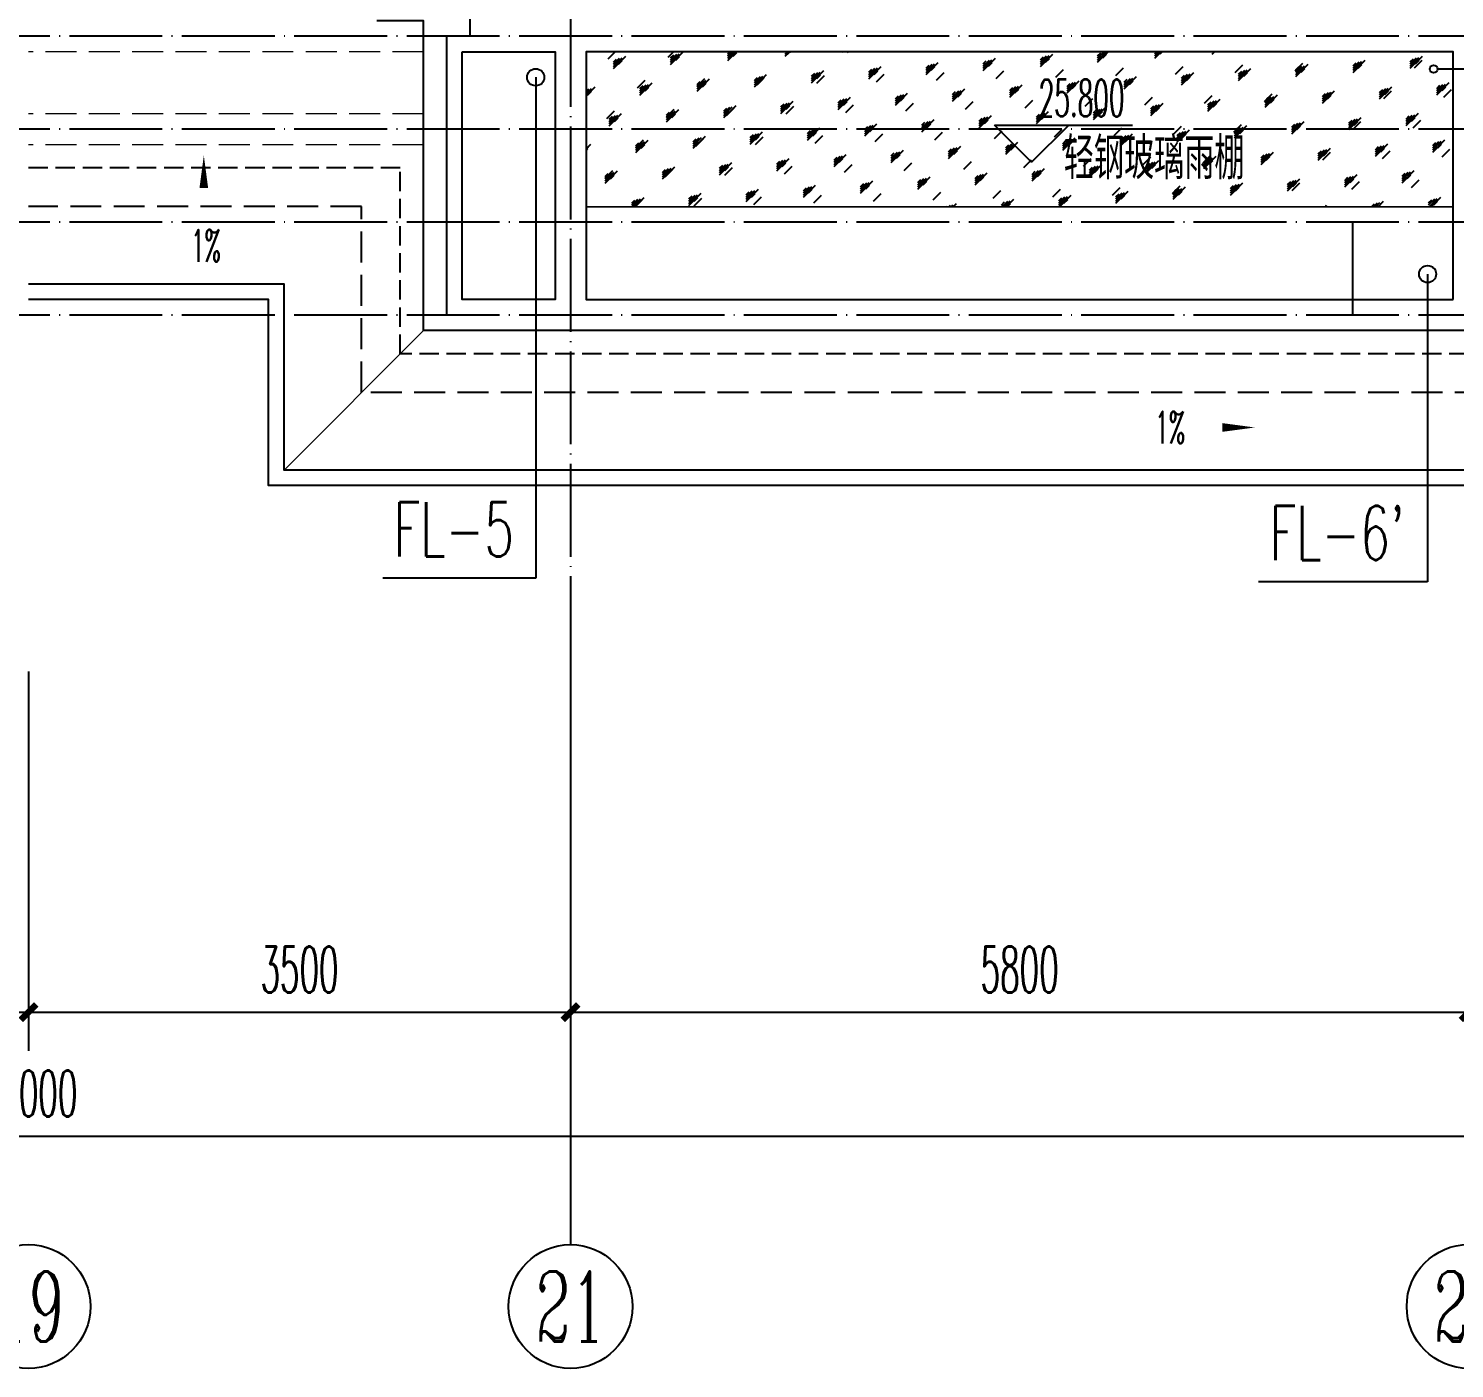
# Model space of a CAD drawing. Extents: x 27938 to 1507990, y 110129 to 923079.
# Drawn here: x 852917 to 862125, y 202607 to 211257 of the extents above; entities that cross this region are included whole.
import ezdxf
from ezdxf.enums import TextEntityAlignment as Align

# ---------------------------------------------------------------- set-up
doc = ezdxf.new("R2010")
doc.units = 0
doc.header["$LTSCALE"] = 1000
doc.header["$MEASUREMENT"] = 0
for name, pattern in [('#P_--_20B1_001_t3$0$DASH', [0.35, 0.25, -0.1]), ('__DASH', [0.35, 0.25, -0.1]), ('DASH', [0.35, 0.25, -0.1]), ('DOTE', [2.42, 2, -0.2, 0.02, -0.2])]:
    doc.linetypes.add(name, pattern=pattern)
for name, color, linetype in [('----建筑底图', 8, 'Continuous'), ('AXIS', 3, 'Continuous'), ('AXIS_TEXT', 7, 'Continuous'), ('DIM_ELEV', 3, 'Continuous'), ('DIM_废水', 31, 'Continuous'), ('DOTE', 1, 'Continuous'), ('PUB_TEXT', 4, 'Continuous'), ('ROOF', 4, 'Continuous'), ('VPIPE-凝结', 150, 'N'), ('VPIPE-废水', 31, 'Continuous'), ('保温', 6, 'Continuous'), ('看线', 251, 'Continuous')]:
    doc.layers.add(name, color=color, linetype=linetype)
doc.layers.add('平面-排水沟', color=86, linetype='Continuous', lineweight=15)
doc.layers.add('平面-看线', color=45, linetype='Continuous', lineweight=15)
doc.styles.add('_TCH_AXIS', font='COMPLEX', dxfattribs={"bigfont": 'GBCBIG'})
doc.styles.add('_TCH_DIM', font='SIMPLEX.shx', dxfattribs={"width": 0.7, "bigfont": 'GBCBIG.shx'})
doc.styles.add('_TCH_DIM_T3', font='SIMPLEX.shx', dxfattribs={"width": 0.494118, "bigfont": 'GBCBIG.shx'})
doc.styles.add('_TWT_SERIAL', font='SIMPLEX', dxfattribs={"width": 0.8, "height": 3.5, "bigfont": 'HZTXT'})
doc.styles.add('COMPLEX', font='COMPLEX')
doc.styles.get("Standard").update_dxf_attribs({"font": 'gbenor.shx', "bigfont": 'gbcbig.shx'})
doc.linetypes.add('N', pattern='A,3,-0.2,["N",Standard,S=0.25,R=0,X=-0.1,Y=-0.115],-0.2', length=3.4)
doc.dimstyles.new('_TCH_ARCH&&100', dxfattribs={"dimtxt": 297.5, "dimasz": 100, "dimexe": 250, "dimexo": 300, "dimgap": 126.25, "dimtad": 1, "dimdec": 0, "dimzin": 0, "dimdsep": 46, "dimtxsty": '_TCH_DIM_T3', "dimblk": 'ARCHTICK', "dimcen": 0.09, "dimclrt": 4, "dimazin": 2, "dimtfac": 1, "dimtdec": 0, "dimtix": 1, "dimtmove": 2, "dimatfit": 3, "dimfxl": 100, "dimtolj": 1, "dimtzin": 0, "dimarcsym": 0})

# ---------------------------------------------------------------- blocks, each defined once
blk = doc.blocks.new('_ArchTick')
at = {"color": 0, "linetype": 'ByBlock', "const_width": 0.4}
blk.add_lwpolyline([(-0.5, -0.5), (0.5, 0.5)], dxfattribs=at)
blk = doc.blocks.new('*D1265')
at = {"layer": 'AXIS', "color": 0, "lineweight": -2}
for p, q in [((14302.5, -31499.8), (14302.5, -34749.8)), ((64302.5, -31499.8), (64302.5, -34749.8)), ((14302.5, -34499.8), (64302.5, -34499.8))]:
    blk.add_line(p, q, dxfattribs=at)
at = {"layer": 'Defpoints', "color": 0}
for p in [(14302.5, -31199.8), (64302.5, -31199.8), (64302.5, -34499.8)]:
    blk.add_point(p, dxfattribs=at)
at = {"layer": 'AXIS', "color": 0, "lineweight": -2, "xscale": 100, "yscale": 100, "zscale": 100, "rotation": 180}
blk.add_blockref('_ArchTick', (14302.5, -34499.8), dxfattribs=at)
at = {"layer": 'AXIS', "color": 0, "lineweight": -2, "xscale": 100, "yscale": 100, "zscale": 100}
blk.add_blockref('_ArchTick', (64302.5, -34499.8), dxfattribs=at)
at = {"layer": 'AXIS', "color": 4, "insert": (39302.5, -34224.8), "char_height": 297.5, "attachment_point": 5, "style": '_TCH_DIM_T3'}
blk.add_mtext('\\A1;50000', dxfattribs=at)
blk = doc.blocks.new('*D1271')
at = {"layer": 'AXIS', "color": 0, "lineweight": -2}
for p, q in [((35802.5, -31499.8), (35802.5, -33949.8)), ((39302.5, -31499.8), (39302.5, -33949.8)), ((35802.5, -33699.8), (39302.5, -33699.8))]:
    blk.add_line(p, q, dxfattribs=at)
at = {"layer": 'Defpoints', "color": 0}
for p in [(35802.5, -31199.8), (39302.5, -31199.8), (39302.5, -33699.8)]:
    blk.add_point(p, dxfattribs=at)
at = {"layer": 'AXIS', "color": 0, "lineweight": -2, "xscale": 100, "yscale": 100, "zscale": 100, "rotation": 180}
blk.add_blockref('_ArchTick', (35802.5, -33699.8), dxfattribs=at)
at = {"layer": 'AXIS', "color": 0, "lineweight": -2, "xscale": 100, "yscale": 100, "zscale": 100}
blk.add_blockref('_ArchTick', (39302.5, -33699.8), dxfattribs=at)
at = {"layer": 'AXIS', "color": 4, "insert": (37552.5, -33424.8), "char_height": 297.5, "attachment_point": 5, "style": '_TCH_DIM_T3'}
blk.add_mtext('\\A1;3500', dxfattribs=at)
blk = doc.blocks.new('_AXISO')
at = {"color": 0}
blk.add_circle((0, 0), 0.5, dxfattribs=at)
at = {"layer": 'AXIS_TEXT', "color": 0, "style": 'COMPLEX', "width": 1.041667}
blk.add_attdef('A', text='', height=0.56, dxfattribs=at).set_placement((-0.25, -0.28), (0.25, -0.28), align=Align.FIT)
blk = doc.blocks.new('*D1276')
at = {"layer": 'AXIS', "color": 0, "lineweight": -2}
for p, q in [((42802.5, -31499.8), (42802.5, -33949.8)), ((48602.4, -31499.8), (48602.4, -33949.8)), ((42802.5, -33699.8), (48602.4, -33699.8))]:
    blk.add_line(p, q, dxfattribs=at)
at = {"layer": 'Defpoints', "color": 0}
for p in [(42802.5, -31199.8), (48602.4, -31199.8), (48602.4, -33699.8)]:
    blk.add_point(p, dxfattribs=at)
at = {"layer": 'AXIS', "color": 0, "lineweight": -2, "xscale": 100, "yscale": 100, "zscale": 100, "rotation": 180}
blk.add_blockref('_ArchTick', (42802.5, -33699.8), dxfattribs=at)
at = {"layer": 'AXIS', "color": 0, "lineweight": -2, "xscale": 100, "yscale": 100, "zscale": 100}
blk.add_blockref('_ArchTick', (48602.4, -33699.8), dxfattribs=at)
at = {"layer": 'AXIS', "color": 4, "insert": (45702.5, -33424.8), "char_height": 297.5, "attachment_point": 5, "style": '_TCH_DIM_T3'}
blk.add_mtext('\\A1;5800', dxfattribs=at)
blk = doc.blocks.new('*D1277')
at = {"layer": 'AXIS', "color": 0, "lineweight": -2}
for p, q in [((39302.5, -31499.8), (39302.5, -33949.8)), ((42802.5, -31499.8), (42802.5, -33949.8)), ((39302.5, -33699.8), (42802.5, -33699.8))]:
    blk.add_line(p, q, dxfattribs=at)
at = {"layer": 'Defpoints', "color": 0}
for p in [(39302.5, -31199.8), (42802.5, -31199.8), (42802.5, -33699.8)]:
    blk.add_point(p, dxfattribs=at)
at = {"layer": 'AXIS', "color": 0, "lineweight": -2, "xscale": 100, "yscale": 100, "zscale": 100, "rotation": 180}
blk.add_blockref('_ArchTick', (39302.5, -33699.8), dxfattribs=at)
at = {"layer": 'AXIS', "color": 0, "lineweight": -2, "xscale": 100, "yscale": 100, "zscale": 100}
blk.add_blockref('_ArchTick', (42802.5, -33699.8), dxfattribs=at)
at = {"layer": 'AXIS', "color": 4, "insert": (41052.5, -33424.8), "char_height": 297.5, "attachment_point": 5, "style": '_TCH_DIM_T3'}
blk.add_mtext('\\A1;3500', dxfattribs=at)
blk = doc.blocks.new('A$C7FBD0C6F')
at = {"layer": '保温', "linetype": 'Continuous', "ltscale": 10}
h = blk.add_hatch(dxfattribs=at)
h.set_pattern_fill('玻璃1', color=8, scale=35, style=0)
h.set_pattern_definition([(45, (-406314.11, -238592.8), (-171.45925, 171.45925), [78.4, -201.6]), (45, (-406280.51, -238578.8), (-171.45925, 171.45925), [33.6, -246.4]), (45, (-406314.11, -238578.8), (-171.45925, 171.45925), [56, -224]), (45, (-406297.3, -238592.8), (188.0904, -188.0904), [70, -210]), (45, (-406314.11, -238606.8), (-171.45925, 171.45925), [112, -168]), (45, (-406314.11, -238564.8), (-171.45925, 171.45925), [28, -252])])
h.paths.add_polyline_path([(48502.5, -28499.9), (48502.5, -27499.8), (42902.5, -27499.8), (42902.5, -28499.8)])
at = {"layer": 'AXIS', "color": 8}
blk.add_line((42802.5, -31199.9), (42802.5, -35199.9), dxfattribs=at)
at = {"layer": 'DIM_ELEV', "color": 8}
for p, q in [((45780, -28213.4), (45540, -27973.4)), ((45540, -27973.4), (46432.2, -27973.4)), ((45780, -28213.4), (46020, -27973.4))]:
    blk.add_line(p, q, dxfattribs=at)
at = {"layer": 'DOTE', "color": 169, "ltscale": 0.2}
for p, q in [((42152.5, -22899.8), (42152.5, -27399.8)), ((42002.5, -27399.8), (42002.5, -29199.8))]:
    blk.add_line(p, q, dxfattribs=at)
at = {"layer": 'DOTE', "color": 169, "linetype": 'DOTE', "ltscale": 0.3}
for p, q in [((42802.5, -22899.8), (42802.5, -31199.8)), ((66302.5, -27399.8), (12302.5, -27399.8)), ((42002.5, -27399.8), (42002.5, -27999.8)), ((66302.5, -27999.8), (12302.5, -27999.8)), ((66302.5, -28599.8), (12302.5, -28599.8)), ((47852.5, -28599.8), (47852.5, -29199.8)), ((66302.5, -29199.8), (12302.5, -29199.8))]:
    blk.add_line(p, q, dxfattribs=at)
at = {"layer": 'ROOF', "color": 8, "ltscale": 0.8}
for points in [[(60902.5, -21799.8), (62752.5, -21799.8), (62752.5, -26299.8), (62752.5, -26299.8), (62752.5, -30299.8), (40852.5, -30299.8), (40852.5, -29099.8), (39302.5, -29099.8)], [(59702.5, -21899.8), (62652.5, -21899.8), (62652.5, -30199.8), (40952.5, -30199.8), (40952.5, -28999.8), (39302.5, -28999.8)], [(60902.5, -29299.8), (41852.5, -29299.8), (41852.5, -27299.8), (41552.5, -27299.8)]]:
    blk.add_lwpolyline(points, dxfattribs=at)
at = {"layer": 'ROOF', "color": 8, "linetype": '__DASH', "ltscale": 0.8}
blk.add_lwpolyline([(59702.5, -22399.8), (62152.5, -22399.8), (62152.5, -29699.8), (41452.5, -29699.8), (41452.5, -28499.8), (39302.5, -28499.8)], dxfattribs=at)
at = {"layer": 'ROOF', "color": 8, "ltscale": 0.8}
for points in [[(42102.5, -27499.8), (42702.5, -27499.8), (42702.5, -29099.8), (42102.5, -29099.8)], [(48502.5, -29099.8), (48502.5, -27499.9), (42902.5, -27499.8), (42902.5, -29099.8)]]:
    blk.add_lwpolyline(points, close=True, dxfattribs=at)
at = {"layer": 'VPIPE-凝结', "color": 8}
blk.add_lwpolyline([(48988.9, -27611.5), (48400.5, -27611.5)], dxfattribs=at)
blk.add_circle((48376, -27611.5), 25, dxfattribs=at)
at = {"layer": '保温', "color": 8, "linetype": 'Continuous', "ltscale": 10}
blk.add_line((42902.5, -28499.8), (48502.5, -28499.9), dxfattribs=at)
at = {"layer": '平面-排水沟', "color": 8}
blk.add_line((41852.5, -29299.8), (40952.5, -30199.8), dxfattribs=at)
for points in [[(40434.5, -28577.6, 0, 0, 0), (40434.5, -28169.8, 0, 56, 0), (40434.5, -28379.8, 0, 0, 0)], [(46814.1, -29925.3, 0, 0, 0), (47221.9, -29925.3, 0, 56, 0), (47011.9, -29925.3, 0, 0, 0)]]:
    blk.add_lwpolyline(points, format="xyseb", dxfattribs=at)
at = {"layer": '平面-看线', "color": 8, "linetype": 'DASH', "ltscale": 0.8}
for p, q in [((41852.5, -27499.8), (39302.5, -27499.8)), ((41852.5, -27899.8), (39302.5, -27899.8)), ((41852.5, -28099.8), (39302.5, -28099.8))]:
    blk.add_line(p, q, dxfattribs=at)
at = {"layer": '看线', "color": 8, "linetype": '#P_--_20B1_001_t3$0$DASH', "ltscale": 0.5}
blk.add_lwpolyline([(60902.5, -27149.8), (61902.5, -27149.8), (61902.5, -29449.8), (41702.5, -29449.8), (41702.5, -28249.8), (39302.5, -28249.8)], dxfattribs=at)
at = {"layer": 'AXIS', "color": 8}
ref = blk.add_blockref('_AXISO', (39302.5, -35599.9), dxfattribs=dict(at, xscale=800, yscale=800, zscale=800))
ref.add_attrib('A', '19', dxfattribs={"layer": 'AXIS_TEXT', "color": 8, "ltscale": 0.5, "height": 452.55, "style": '_TCH_AXIS', "width": 0.724138}).set_placement((39076.2, -35826.1), (39528.7, -35826.1), align=Align.FIT)
ref = blk.add_blockref('_AXISO', (42802.5, -35599.9), dxfattribs=dict(at, xscale=800, yscale=800, zscale=800))
ref.add_attrib('A', '21', dxfattribs={"layer": 'AXIS_TEXT', "color": 8, "ltscale": 0.5, "height": 452.55, "style": '_TCH_AXIS', "width": 0.724138}).set_placement((42576.2, -35826.1), (43028.7, -35826.1), align=Align.FIT)
ref = blk.add_blockref('_AXISO', (48602.4, -35599.7), dxfattribs=dict(at, xscale=800, yscale=800, zscale=800))
ref.add_attrib('A', '25', dxfattribs={"layer": 'AXIS_TEXT', "color": 8, "ltscale": 0.5, "height": 452.55, "style": '_TCH_AXIS', "width": 0.617647}).set_placement((48376.2, -35826), (48828.7, -35826), align=Align.FIT)
at = {"layer": 'DIM_ELEV', "color": 7, "style": '_TCH_DIM', "width": 0.494118}
blk.add_text('25.800', height=238, dxfattribs=at).set_placement((45825.8, -27917.4))
at = {"layer": 'PUB_TEXT', "color": 8}
blk.add_text('轻钢玻璃雨棚', height=270.07, dxfattribs=at).set_placement((45988, -28322.8))
at = {"layer": '平面-排水沟', "color": 7, "style": '_TCH_DIM', "width": 0.494118}
for p in [(40351.2, -28856), (46577.4, -30029.4)]:
    blk.add_text('1%', height=208.25, dxfattribs=at).set_placement(p)
at = {"layer": 'AXIS', "color": 8}
for p1, p2, distance, picture, middle in [((14302.5, -31199.8), (64302.5, -31199.8), -3300, '*D1265', (39302.5, -34224.8)), ((35802.5, -31199.8), (39302.5, -31199.8), -2500, '*D1271', (37552.5, -33424.8)), ((39302.5, -31199.8), (42802.5, -31199.8), -2500, '*D1277', (41052.5, -33424.8)), ((42802.5, -31199.8), (48602.4, -31199.8), -2500, '*D1276', (45702.5, -33424.8))]:
    dim = blk.add_aligned_dim(p1=p1, p2=p2, distance=distance, dimstyle='_TCH_ARCH&&100', dxfattribs=at)
    dim.commit()
    dim.dimension.update_dxf_attribs({"geometry": picture, "text_midpoint": middle})

msp = doc.modelspace()

# ---------------------------------------------------------------- block references
at = {"layer": '----建筑底图', "ltscale": 0.5}
msp.add_blockref('A$C7FBD0C6F', (813614.1, 238606.8), dxfattribs=at)

# ---------------------------------------------------------------- next in the draw order: linework, layer by layer
at = {"layer": 'DIM_废水'}
for p, q in [((856191.6, 210942), (856191.6, 207708.8)), ((861951.6, 209672), (861951.6, 207685.2)), ((856191.6, 207708.8), (855203.8, 207708.8)), ((861951.6, 207685.2), (860860.4, 207685.2))]:
    msp.add_line(p, q, dxfattribs=at)
at = {"layer": 'VPIPE-废水'}
for centre in [(856191.6, 210942), (861951.6, 209672)]:
    msp.add_circle(centre, 55, dxfattribs=at)

# ---------------------------------------------------------------- next in the draw order: texts
at = {"layer": 'DIM_废水', "color": 7, "style": '_TWT_SERIAL', "width": 0.64}
for s, p in [('FL-5', (855273.8, 207848.8)), ("FL-6'", (860930.4, 207825.2))]:
    msp.add_text(s, height=350, dxfattribs=at).set_placement(p)

doc.saveas('drawing.dxf')
